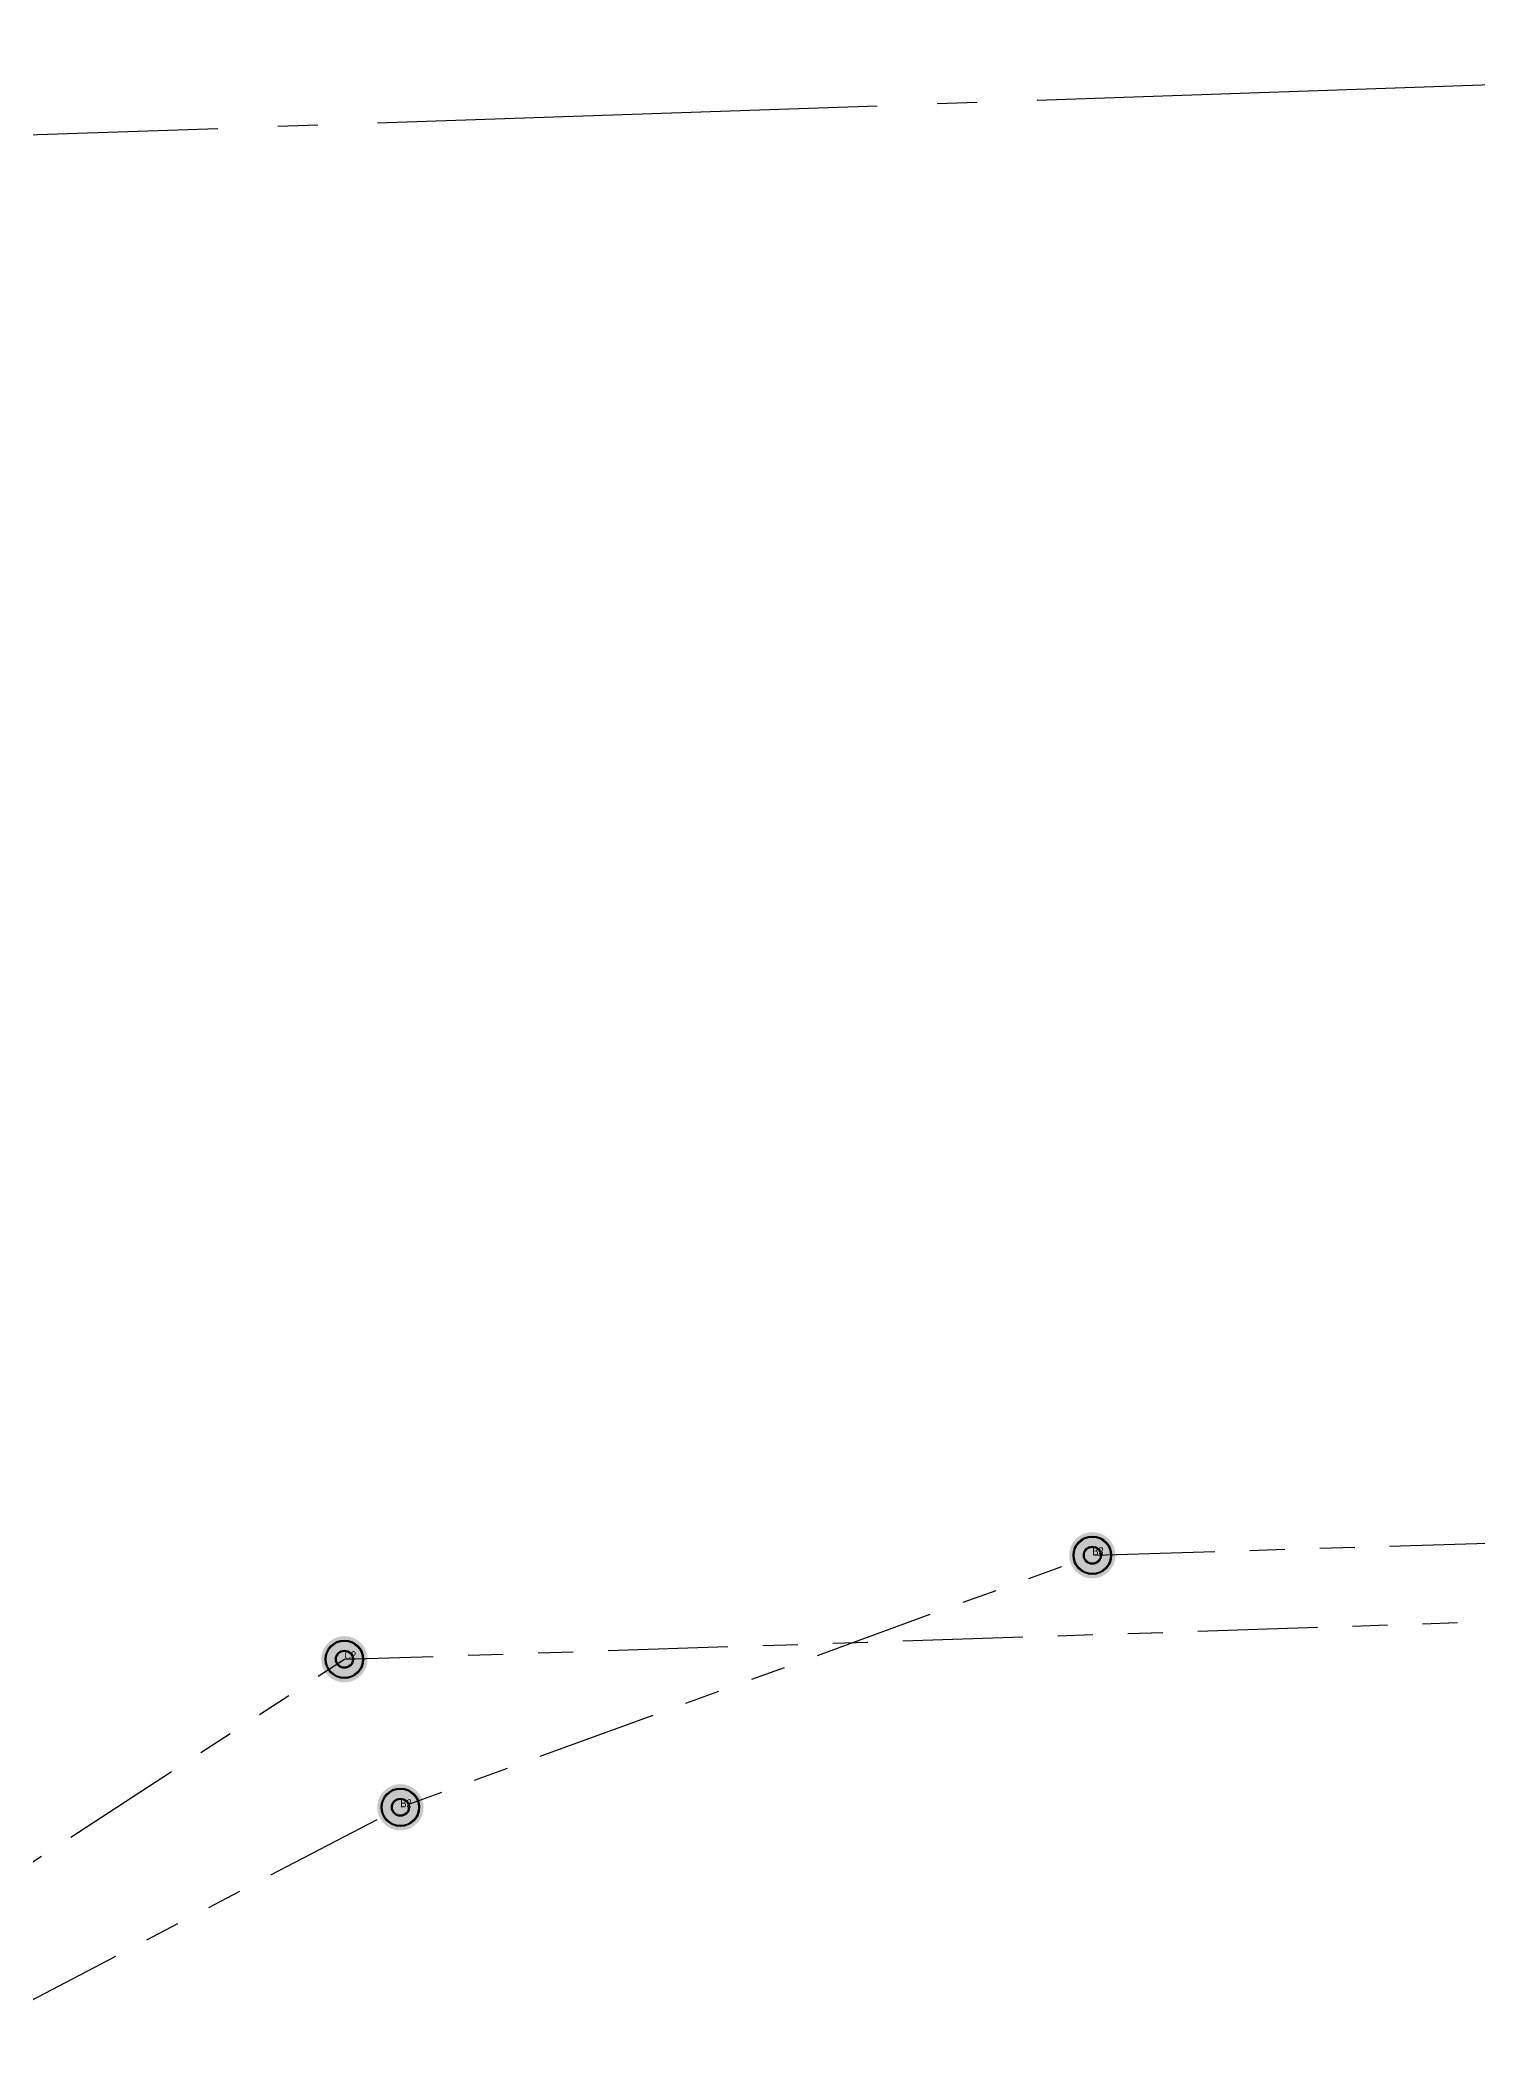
# Model space of a CAD drawing. Extents: x 645834 to 657998, y 5833506 to 5835591.
# Drawn here: x 648589 to 648948, y 5834758 to 5835260 of the extents above; entities that cross this region are included whole.
import ezdxf

# ---------------------------------------------------------------- set-up
doc = ezdxf.new("R2010")
doc.units = 0
doc.header["$LTSCALE"] = 5
doc.linetypes.add('foc-DRILLPATH', pattern=[14.75, 6, -1.75, 1.75, -1.75, 1.75, -1.75])
doc.linetypes.add('foc-QUARTERLINE', pattern=[33, 25, -3, 2, -3])
for name, color, linetype in [('L-MON', 1, 'Continuous'), ('L-SECQ', 8, 'foc-QUARTERLINE'), ('P-PDRILLPATH', 12, 'foc-DRILLPATH')]:
    doc.layers.add(name, color=color, linetype=linetype)
doc.layers.add('Z-DRILL-POINT', color=7, linetype='Continuous', true_color=0x7575ff, plot=False)
doc.styles.add('80L', font='ARIALN.TTF', dxfattribs={"height": 10})

# ---------------------------------------------------------------- blocks, each defined once
blk = doc.blocks.new('plbh')
at = {"layer": 'L-MON'}
h = blk.add_hatch(color=255, dxfattribs=at)
h.dxf.hatch_style = 1
edge = h.paths.add_edge_path()
edge.add_arc((0, 0), 1.16, 0, 360)
h = blk.add_hatch(color=256, dxfattribs=at)
h.dxf.hatch_style = 1
h.paths.add_polyline_path([(-0.96, 0, 1), (0.96, 0, 1)])
h.paths.add_polyline_path([(0.91, 0, -1), (-0.91, 0, -1)], flags=16)
h.paths.add_polyline_path([(0.45, 0, -1), (-0.45, 0, -1)], flags=0)
h = blk.add_hatch(color=256, dxfattribs=at)
h.dxf.hatch_style = 1
h.paths.add_polyline_path([(-0.45, 0, 1), (0.45, 0, 1)])
h.paths.add_polyline_path([(0.4, 0, -1), (-0.4, 0, -1)], flags=16)
at = {"layer": 'L-MON', "color": 240}
for radius in [0.96, 0.91, 0.45, 0.4]:
    blk.add_circle((0, 0), radius, dxfattribs=at)

msp = doc.modelspace()

# ---------------------------------------------------------------- linework, layer by layer
at = {"layer": 'L-SECQ'}
msp.add_line((648508.411, 5835233.388), (649275.239, 5835259.739), dxfattribs=at)
at = {"layer": 'P-PDRILLPATH', "flags": 128}
for points in [[(648123.821, 5834527.654), (648679, 5834818), (648852, 5834881), (652380, 5834990)], [(648163.775, 5834529.217), (648665, 5834855), (652376, 5834977)]]:
    msp.add_lwpolyline(points, dxfattribs=at)

# ---------------------------------------------------------------- block references
at = {"layer": 'L-MON', "xscale": 5.000000000000009, "yscale": 5.000000000000009, "zscale": 5.000000000000009}
for p in [(648852, 5834881), (648665, 5834855), (648679, 5834818)]:
    msp.add_blockref('plbh', p, dxfattribs=at)

# ---------------------------------------------------------------- texts
at = {"layer": 'Z-DRILL-POINT', "color": 7, "style": '80L'}
for s, p in [('B3', (648852, 5834881)), ('C2', (648665, 5834855)), ('B2', (648679, 5834818))]:
    msp.add_text(s, height=2, dxfattribs=at).set_placement(p)

doc.saveas('drawing.dxf')
